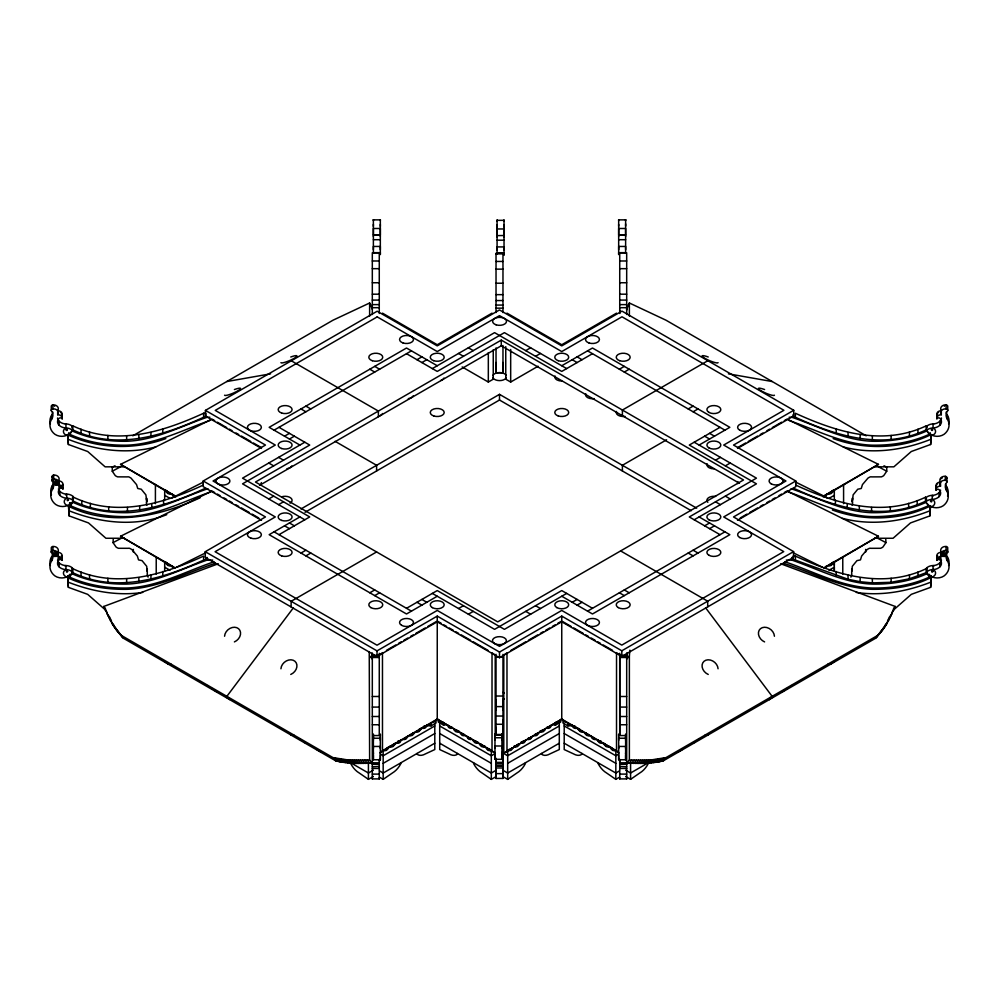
<?xml version="1.0" encoding="UTF-8"?>
<svg xmlns="http://www.w3.org/2000/svg" width="999" height="999" viewBox="0 0 999 999"><rect width="100%" height="100%" fill="white"/><g stroke="black" fill="none" stroke-linecap="round" stroke-linejoin="round"><path stroke-width="1.5" d="M72.452 430.407A11.214 9.153 0 0 1 67.033 435.239L66.871 435.314A10.777 8.804 0 0 1 54.858 434.253A15.647 12.775 0 0 1 51.686 419.105A10.215 8.342 0 0 0 51.286 410.651L51.286 406.643A1.811 1.474 0 0 1 52.897 404.907A4.82 3.934 0 0 1 57.505 406.618A4.82 3.934 0 0 1 57.692 410.751L57.692 414.76A4.258 3.472 0 0 1 62.2 418.631L62.163 418.856A1.898 1.548 0 0 0 58.929 418.406A6.593 5.382 0 0 0 59.078 425.187A9.341 7.63 0 0 0 65.946 427.959A8.766 7.155 0 0 1 72.452 430.407L72.452 426.398A8.766 7.155 0 0 0 65.946 423.951A9.341 7.63 0 0 1 59.078 421.178A6.593 5.382 0 0 1 57.542 417.982M51.686 419.105L51.686 415.097A10.215 8.342 0 0 0 52.835 412.125M51.286 410.651A1.811 1.474 0 0 1 52.897 408.916L52.897 404.907M59.078 425.187L59.078 421.178M62.163 418.856L62.2 414.622A4.258 3.472 0 0 0 57.692 410.751M155.407 503.658L155.419 484.478M156.219 574.1L156.231 556.88M379.27 777.796L379.27 778.92L372.315 778.883L372.315 777.796M372.315 762.387L372.315 763.948L379.27 763.948M373.376 253.334L373.376 252.66L380.332 252.66L380.332 254.483L380.332 236.376M373.376 249.688L373.376 246.453L380.332 246.453L380.332 249.688M373.376 236.501L373.376 224.325M373.376 220.579L373.376 219.693L373.376 226.348M379.27 766.42L372.315 766.745M379.27 760.838L379.27 760.089M380.332 739.01L380.332 759.802L380.332 755.331M380.332 738.636L380.332 734.315L380.332 735.826M380.332 236.501L380.332 224.388M380.332 220.579L380.332 219.693L380.332 226.348M383.166 750.137L383.179 779.357L379.495 777.234M425.512 725.736L431.093 725.861L431.106 723.276M417.095 753.446L417.095 754.233A15.572 8.991 -60 0 0 425.487 753.87L434.79 749.562L434.79 723.151M437.25 622.589L437.25 719.105L495.217 753.196L492.02 750.736L492.02 652.647M494.967 735.139L494.967 733.853L494.967 759.34L494.967 754.869M494.967 752.422L494.967 753.646L491.308 755.756L439.697 725.961L439.697 721.728M494.967 748.101L494.967 746.128M494.967 739.834L494.967 737.237M495.217 734.515L495.217 655.107L493.081 653.471M496.028 759.128L496.028 778.458L502.972 778.421L502.972 745.329M496.028 734.515L496.028 727.422M496.028 710.014L496.028 699.725M502.972 362.487L502.972 372.777L496.028 372.777L496.028 362.487M497.077 250.162L497.077 246.915L504.033 246.928L504.033 250.15M497.077 234.241L497.077 233.279M497.077 227.997L497.077 236.963M497.077 221.054L497.077 220.155L497.077 226.823M497.077 228.821L497.077 224.8M501.923 754.869L501.923 759.302L494.967 759.302M501.923 753.646L501.923 752.422M501.923 748.101L501.923 746.128M501.923 739.834L501.923 733.853L501.923 759.34M525.387 762.799L525.387 763.598A15.572 8.991 -60 0 1 516.982 772.939L507.679 779.37L502.759 776.523L502.772 744.48M502.972 734.515L502.972 727.422M502.972 710.014L502.972 699.725M504.033 236.963L504.033 224.862M504.033 221.054L504.033 220.155L504.033 226.823M507.692 750.124L507.679 779.37M553.059 724.725L555.844 724.787L555.856 722.202M541.595 753.446L541.595 754.233A15.572 8.991 -60 0 0 549.987 753.883L559.29 749.562L559.303 721.728M560.764 719.367L560.764 721.952L555.844 724.787M618.656 752.372L616.52 750.736L616.533 652.647L619.73 655.107L619.73 734.515M618.668 755.331L618.668 759.764L625.624 759.764L625.624 755.331M618.668 754.108L618.668 752.884M618.668 748.563L618.668 746.59M618.668 740.296L618.668 737.699M618.668 735.601L618.668 734.315L618.668 759.802M618.668 236.376L618.668 254.483L618.668 252.66L625.624 252.66L625.624 253.334M618.668 226.074L618.668 219.668L618.668 220.692M626.685 762.537L626.685 778.92L619.73 778.883L619.73 759.602M619.73 313.162L619.73 310.115M625.624 754.108L625.624 752.884M625.624 748.563L625.624 746.59M625.624 740.296L625.624 734.315L625.624 759.802M625.624 253.234L625.624 236.376M625.624 226.074L625.624 219.668L625.624 220.692M626.685 310.115L626.685 308.554M630.581 763.323L630.581 779.345L625.661 776.51M834.315 570.854L834.302 561.563M834.302 499.887L834.315 489.672M937.599 555.681A1.898 1.548 0 0 0 936.887 556.368L936.8 560.252A4.258 3.472 0 0 1 941.308 556.381L941.308 552.36A4.82 3.934 0 0 1 941.495 548.226A4.82 3.934 0 0 1 946.103 546.515A1.811 1.474 0 0 1 947.714 548.264L947.714 552.272A10.215 8.342 0 0 0 947.314 560.726A15.647 12.775 0 0 1 944.142 575.874A10.777 8.804 0 0 1 932.129 576.935L931.967 576.86A11.214 9.153 0 0 1 926.548 572.027L926.548 568.019A8.766 7.155 0 0 1 933.054 565.571A9.341 7.63 0 0 0 939.922 562.787A6.593 5.382 0 0 0 941.433 559.939M926.548 572.027A8.766 7.155 0 0 1 933.054 569.58A9.341 7.63 0 0 0 939.922 566.808L939.922 562.787M947.714 552.272A1.811 1.474 0 0 0 946.103 550.536L946.103 546.515M947.314 560.726L947.314 556.705A10.215 8.342 0 0 1 946.165 553.746M413.549 732.879L414.173 733.453L413.111 734.527A2.235 1.286 -60.1 0 1 412.2 735.401A2.235 1.299 -59.9 0 1 411.288 735.576L410.302 735.876L410.577 734.752M476.56 741.745L477.135 743.256L476.098 743.031A2.235 1.299 59.9 0 1 474.25 741.957L473.251 741.008L473.464 739.76M538.061 732.879L538.686 733.441L537.624 734.527A2.235 1.286 -60.1 0 1 535.776 735.601L534.815 735.876L534.989 734.29M601.073 741.745L601.698 743.094L600.686 743.031A2.235 1.299 59.9 0 1 598.763 741.97L597.764 741.008L597.989 739.76M873.963 466.833L893.88 466.833L911.3 451.511L930.631 444.493L931.393 434.453C901.223 449.3 864.647 450.062 833.154 438.573M874.674 538.261L893.081 538.261L910.489 522.939L929.819 515.921L930.593 505.881C900.424 520.716 863.835 521.478 832.354 509.989M931.218 575.674L930.631 587.337L911.3 594.355L893.88 609.677M930.631 587.337L931.393 577.297C913.311 586.763 892.294 589.41 872.065 589.31C840.796 588.099 812.649 572.664 783.453 563.224M627.197 653.371L626.685 659.09L629.37 655.881L629.882 650.174M852.035 505.194L852.459 504.058A7.73 6.306 0 0 0 852.447 501.598L853.121 494.867L857.766 489.21L861.275 488.486L862.437 484.615L868.044 478.034L870.067 476.935A3.409 2.785 0 0 1 871.752 476.898L881.368 476.86A8.492 6.931 0 0 0 883.753 475.586L886.737 471.216L886.737 467.207L884.003 465.746M166.558 491.121L165.946 491.608L166.945 492.619A2.235 1.299 59.9 0 0 168.831 493.743L169.768 494.093L169.655 493.007M166.571 562.937L165.959 563.498L167.02 564.585A2.235 1.299 59.9 0 0 168.843 565.634L169.78 565.983L169.718 564.959M460.939 732.879L460.314 733.441L461.376 734.527A2.235 1.299 59.9 0 0 463.199 735.576L464.223 735.801L464.011 734.29M585.451 732.879L584.827 733.453L585.889 734.527A2.235 1.286 60.1 0 0 586.8 735.401A2.235 1.299 59.9 0 0 587.712 735.576L588.648 735.926L588.473 734.789M611.238 747.851L610.664 748.463L611.7 749.425A2.235 1.299 59.9 0 0 613.511 750.474L614.46 750.823L614.335 749.737M146.741 498.339L146.553 501.598A7.73 6.306 0 0 0 146.541 504.058L146.965 505.194M417.257 730.893L416.708 732.08L417.669 731.867A2.235 1.286 -60.1 0 0 419.568 730.806L420.591 729.844L420.142 728.795M541.77 730.893L541.221 732.08L542.257 731.855A2.235 1.286 -60.1 0 0 544.08 730.806L545.104 729.832L544.655 728.783M850.911 577.122L851.648 575.474A7.73 6.306 0 0 0 851.648 573.026L852.309 566.296L856.967 560.626L860.476 559.902L861.638 556.031L867.232 549.45L869.255 548.364A3.409 2.785 0 0 1 870.941 548.314L880.569 548.289A8.492 6.931 0 0 0 882.954 547.002L885.938 542.632L885.763 539.098M394.255 743.805L394.817 744.617L393.831 745.629A2.235 1.286 -60 0 1 391.908 746.777L390.909 746.977L391.446 745.791M518.768 743.793L519.305 744.73L518.269 745.704A2.235 1.286 -60.1 0 1 517.37 746.565A2.235 1.299 -59.9 0 1 516.458 746.753L515.422 746.977L515.971 745.791M629.37 655.881L629.37 760.002L626.685 763.211L644.18 763.398L657.879 762.062L663.299 760.826L875.636 638.236L886.038 625.024L895.291 606.48L780.719 563.761M626.685 309.29L629.37 302.997L665.996 320.204L866.22 435.814M403.871 738.761L403.958 739.685L404.77 739.31A2.235 1.286 -60.1 0 0 406.655 738.249L408.017 735.801M936.837 414.835L936.887 414.747A1.898 1.548 0 0 1 937.599 414.073M926.548 430.407A8.766 7.155 0 0 1 933.054 427.959A9.341 7.63 0 0 0 939.922 425.187A6.593 5.382 0 0 0 940.071 418.406A1.898 1.548 0 0 0 936.887 418.756L936.8 414.622A4.258 3.472 0 0 1 941.308 410.751A4.82 3.934 0 0 1 941.495 406.618A4.82 3.934 0 0 1 946.103 404.907A1.811 1.474 0 0 1 947.714 406.643L947.714 410.651A10.215 8.342 0 0 0 947.314 419.105A15.647 12.775 0 0 1 944.142 434.253A10.777 8.804 0 0 1 932.129 435.314L931.967 435.239A11.214 9.153 0 0 1 926.548 430.407L926.548 426.398A8.766 7.155 0 0 1 933.054 423.951A9.341 7.63 0 0 0 939.922 421.178A6.593 5.382 0 0 0 941.458 417.982M885.039 625.374L885.888 623.851M696.303 740.871L693.306 743.131M786.962 688.536L782.692 691.533M790.771 686.338L791.233 685.539M875.636 638.236L886.887 623.626M205.881 417.257L205.881 413.249L203.621 413.249C162.4 432.117 116.196 446.516 72.665 425.786L72.665 429.795L68.806 435.364L67.607 434.453L68.369 444.493L87.7 451.511L105.12 466.833L125.037 466.833M851.722 501.698L852.459 500.049A7.73 6.306 0 0 0 852.559 498.201M554.233 723.788L554.22 724.75L555.157 724.4A2.235 1.299 -59.9 0 0 556.068 724.225A2.235 1.286 -60.1 0 0 556.655 723.751M544.005 729.969L543.693 730.369A1.424 0.824 -60.1 0 1 542.644 730.981L542.332 730.931A1.548 0.887 -59.9 0 0 542.27 729.757M73.264 500.611A8.766 7.155 0 0 0 66.758 498.164A9.341 7.63 0 0 1 59.89 495.379A6.593 5.382 0 0 1 59.74 488.598A1.898 1.548 0 0 1 62.925 488.961L63.012 484.815A4.258 3.472 0 0 0 58.491 480.944A4.82 3.934 0 0 0 58.317 476.81A4.82 3.934 0 0 0 53.696 475.099A1.811 1.474 0 0 0 52.098 476.835L52.098 480.856A10.215 8.342 0 0 1 52.485 489.31A15.647 12.775 0 0 0 55.657 504.445A10.777 8.804 0 0 0 67.67 505.519L67.845 505.444A11.214 9.153 0 0 0 73.264 500.611L73.264 496.59A8.766 7.155 0 0 0 66.758 494.143A9.341 7.63 0 0 1 59.89 491.371A6.593 5.382 0 0 1 58.441 488.873M62.925 488.961L63.012 488.823A4.258 3.472 0 0 0 58.491 484.965A4.82 3.934 0 0 0 58.317 480.819A4.82 3.934 0 0 0 53.696 479.108A1.811 1.474 0 0 0 52.098 480.856M71.953 426.823L72.665 425.786M202.972 485.214C162.55 503.958 116.121 517.619 73.476 497.202L72.752 502.247L69.618 506.78L68.407 505.881L69.181 515.921L88.511 522.939L105.919 538.261L124.326 538.261M73.476 497.202L72.752 502.247C89.86 510.077 108.791 512.962 127.497 512.674C155.944 511.688 181.531 497.727 207.917 488.686M105.12 609.677L87.7 594.355L68.369 587.337L67.607 577.297L68.806 578.209L72.665 572.639L72.665 568.618C116.196 589.348 162.4 574.962 203.621 556.081L203.621 560.102C162.4 578.97 116.196 593.369 72.665 572.639M829.282 564.959L829.22 565.983L830.094 565.634A2.235 1.286 -60.1 0 0 831.98 564.585L833.041 563.498L832.429 562.937M293.406 607.779L226.86 696.34L229.545 699.55M393.369 745.266L393.681 744.867A1.548 0.887 -60.1 0 1 393.681 743.78M557.717 722.901L556.98 723.351M826.273 567.857L825.986 566.495L826.81 565.909M629.07 763.311L631.768 760.114L650.649 760.014L665.996 757.617L878.321 635.039M631.418 763.398L634.103 760.202M633.691 763.461L636.375 760.251M635.913 763.498L638.598 760.289M638.074 763.511L640.759 760.301M640.172 763.498L642.856 760.289M642.207 763.461L644.892 760.264M644.18 763.398L646.877 760.202M646.103 763.323L648.788 760.114M647.964 763.211L650.649 760.014M649.775 763.086L652.459 759.877M651.51 762.924L654.195 759.727M653.196 762.749L655.881 759.54M654.82 762.549L657.504 759.34M656.38 762.312L659.065 759.115M657.879 762.062L660.564 758.865M659.328 761.787L662.012 758.591M660.714 761.488L663.398 758.291M662.037 761.163L664.722 757.966M663.299 760.826L665.996 757.617M772.14 696.34L769.455 699.55L772.14 696.34L705.594 607.779M893.493 608.616L895.291 606.48M892.669 610.589L894.455 608.453M891.832 612.499L893.618 610.364M889.26 617.232L891.945 614.023M888.423 618.968L891.108 615.771M887.574 620.654L890.259 617.457M887.636 621.216L889.422 619.08M886.787 622.789L888.573 620.654M883.353 628.221L886.038 625.024M882.492 629.57L885.176 626.361M880.793 632.08L884.327 627.647M876.498 637.35L882.616 630.044M388.811 746.815L388.112 747.215M833.503 490.072L832.642 490.596M833.491 561.962L832.629 562.487M384.665 749.737L384.49 750.773L385.339 750.511A2.235 1.286 -60.1 0 0 387.3 749.425L388.336 748.463L387.787 747.901M829.345 493.007L829.232 494.093L830.094 493.756A2.235 1.286 -60.1 0 0 831.992 492.694L833.016 491.733L832.442 491.121M508.953 749.387L509.015 750.773L509.927 750.486A2.235 1.286 -60.1 0 0 511.825 749.425L512.737 747.751M395.117 743.244L395.267 743.094A1.948 1.124 -60.1 0 1 395.554 742.744M423.064 727.11C424.7 725.823 421.94 729.52 424.051 728.171A2.235 1.286 -60.1 0 0 426.011 727.085L427.135 724.762M541.133 730.831L540.746 730.981A1.948 1.124 -59.9 0 0 539.935 731.143M574.912 725.911L574.825 725.998A1.548 0.887 59.9 0 0 574.737 727.21L574.425 727.247A1.424 0.824 59.9 0 1 573.364 726.648L573.064 726.248A1.548 0.887 60.1 0 0 573.164 725.798M434.053 721.565L437.25 719.105L492.02 750.736M561.75 622.589L561.75 719.105L503.783 753.196L503.783 655.107L505.919 653.471M379.27 655.107L382.467 652.647L382.48 750.736L380.344 752.372M784.327 420.641L787 419.093L878.471 464.373L823.188 496.903M503.783 753.196L561.75 719.105L616.52 750.736M784.327 492.532L787 490.984L878.471 536.263L824.525 568.019M390.809 745.741L390.422 745.891A1.948 1.124 -59.9 0 0 390.134 745.866M515.334 745.729L515.009 745.878A1.948 1.124 -59.9 0 0 514.135 746.041M401.011 739.76L400.274 741.907A2.235 1.286 -60.1 0 1 398.364 743.044L397.327 743.181L397.939 741.82M525.536 739.76L524.787 741.907A2.235 1.286 -60.1 0 1 522.877 743.044L521.84 743.181L522.452 741.807M522.09 741.745L521.391 742.157A1.948 1.124 -59.9 0 0 521.003 742.157M826.822 494.018L825.611 496.341A2.235 1.286 -60.1 0 1 824.987 497.027M132.78 435.814L333.004 320.204L369.63 302.997L372.315 309.29M261.463 448.426L205.419 416.059L205.419 410.389L377.197 311.213L437.25 345.879L499.5 309.94L561.75 345.879L621.977 311.114L793.743 410.289L793.743 415.959L737.537 448.414M274.076 430.157L411.438 350.849M171.279 498.301L203.009 482.267M492.02 313.149L437.25 344.742L382.48 313.149M261.501 520.329L203.222 486.675L203.222 480.994L265.472 445.054L205.419 410.389M284.528 436.188L289.435 433.354M416.97 359.715L421.878 356.88M289.435 439.023L294.355 436.188M421.878 362.562L426.798 359.715M304.795 442.22L242.545 478.159L309.715 516.945L278.996 534.677M432.33 368.594L494.58 332.642L561.75 371.428L592.482 353.683M501.273 340.11L255.482 482.03L497.727 621.878L743.518 479.97L501.273 340.11L501.273 345.791L259.528 485.364M268.756 498.976L273.676 496.128M525.711 350.624L530.631 347.777M462.175 366.945L488.324 382.043L493.244 379.208L493.244 349.762M278.584 504.645L283.504 501.81M535.539 356.293L540.459 353.459M616.52 313.149L561.75 344.742L506.98 313.149M737.499 520.329L795.778 486.675L795.778 480.994L733.528 516.945L793.581 551.61L793.581 557.292L621.803 656.455L561.75 621.79L499.5 657.729L437.25 621.79L377.023 656.555L205.257 557.38L205.257 551.71L265.472 516.945L203.222 480.994M505.756 346.665L505.756 379.208L510.676 382.043L538.099 366.208M300.974 508.966L499.5 394.343L696.678 508.179M305.02 512.3L499.5 400.025L691.271 510.739M299.887 516.945L269.156 534.677L406.518 613.985L437.25 596.241M561.75 365.746L592.482 348.014L729.844 427.322L699.113 445.054M300.974 553.046L305.881 550.212M619.38 369.218L624.288 366.383M305.881 555.881L310.801 553.046M624.288 372.053L629.208 369.218M376.598 551.947L291.134 601.298L291.134 606.967M707.866 360.701L622.402 410.04L622.402 415.721M369.792 592.782L374.712 589.947M688.199 408.953L693.119 406.118M374.712 595.616L379.62 592.782M693.119 411.788L698.026 408.953M666.595 439.785L622.402 465.297L622.402 470.979M230.419 699.15L226.149 697.215M406.518 608.304L437.25 590.571L504.42 629.345L566.67 593.406M720.004 427.322L689.285 445.054L756.455 483.841L694.205 519.78M205.257 551.71L377.023 650.886L437.25 616.108L499.5 652.06L561.75 616.108L621.803 650.786L793.581 551.61M793.743 410.289L733.528 445.054L795.778 480.994M458.541 608.541L463.461 605.706M715.496 460.189L720.416 457.355M386.476 650.337L395.829 644.942M398.501 643.393L401.173 641.845M403.846 640.309L407.854 637.999M410.527 636.45L413.199 634.914M415.871 633.366L425.224 627.971M427.897 626.423L435.914 621.803M737.562 447.639L745.579 443.019M748.251 441.471L757.604 436.076M760.276 434.528L762.949 432.979M766.957 430.669L769.63 429.133M772.302 427.584L774.974 426.036M775.998 425.449L781.655 422.19M468.369 614.223L473.289 611.376M725.324 465.871L730.244 463.024M572.202 602.272L577.122 599.437M704.645 525.811L709.565 522.976M577.122 605.119L582.03 602.272M709.565 528.646L714.485 525.811M510.988 650.337L525.686 641.845M528.359 640.309L537.712 634.914M540.384 633.366L543.056 631.83M545.729 630.282L549.737 627.971M552.41 626.423L555.069 624.887M557.742 623.339L561.75 621.028M740.234 517.981L746.915 514.123M749.587 512.587L757.604 507.954M760.276 506.418L762.949 504.87M766.957 502.559L769.63 501.011M772.302 499.475L774.974 497.927M778.983 495.616L781.655 494.068M587.562 611.151L724.924 531.843M382.48 750.736L437.25 719.105M795.991 482.267L823.713 495.979L878.471 464.373M380.607 752.422L436.014 720.429L436.014 723.014L431.093 725.861M434.79 725.961L383.166 755.768L380.706 754.345M829.008 498.364L834.315 495.292M383.179 763.336L434.79 733.528M373.339 770.167L368.419 773.014L350.724 762.786L350.724 763.573A15.572 8.991 60 0 0 359.116 772.914L368.419 779.345L373.339 776.51M434.79 743.219L383.179 773.026L379.495 770.891M383.179 779.357L392.482 772.939A15.572 8.991 -60 0 0 400.874 763.586L400.874 762.799M823.713 567.869L878.471 536.263M559.303 725.961L507.679 755.768L502.759 752.921M829.008 570.242L834.315 567.182L834.315 570.217M507.679 763.336L559.29 733.541M496.241 770.192L491.321 773.026L439.71 743.219M473.613 762.799L473.613 763.598A15.572 8.991 60 0 0 482.017 772.939L491.321 779.37L496.241 776.523L496.241 760.501M559.29 743.219L507.679 773.026L502.759 770.192M618.294 754.345L615.821 755.756L564.21 725.961M619.505 770.891L615.821 773.026L564.21 743.219M598.126 762.799L598.126 763.586A15.572 8.991 60 0 0 606.518 772.939L615.821 779.357L619.505 777.234M697.577 740.134L700.124 738.673M630.581 779.345L639.884 772.914A15.572 8.991 -60 0 0 648.276 763.573L648.276 762.786L630.581 773.014L625.661 770.167M678.383 751.748L682.192 749.55M772.851 697.202L768.581 699.138M830.494 663.935L834.302 661.725M146.741 501.023L145.879 494.867L141.234 489.21L137.725 488.486L136.563 484.615L130.956 478.034L128.933 476.935A3.409 2.785 0 0 0 127.248 476.898L117.632 476.86A8.492 6.931 0 0 1 115.247 475.586L112.263 471.216L112.263 467.207L114.997 465.746M112.263 471.216L120.479 466.833M148.089 577.122L147.352 575.474A7.73 6.306 0 0 1 147.352 573.026L146.691 566.296L142.033 560.626L138.524 559.902L137.363 556.031L131.768 549.45L129.745 548.364A3.409 2.785 0 0 0 128.059 548.314L118.431 548.289A8.492 6.931 0 0 1 116.046 547.002L113.062 542.632L121.279 538.261M175.812 496.903L120.529 464.373L212 419.093L214.673 420.641M174.475 568.019L120.529 536.263L212 490.984L214.673 492.532M176.673 567.182L205.794 552.784M486.263 747.751L487.112 749.35A2.235 1.299 59.9 0 0 488.998 750.474L489.985 750.773L490.047 749.387M61.401 555.681A1.898 1.548 0 0 1 62.113 556.368L62.2 560.252A4.258 3.472 0 0 0 57.692 556.381L57.692 552.36A4.82 3.934 0 0 0 57.505 548.226A4.82 3.934 0 0 0 52.897 546.515A1.811 1.474 0 0 0 51.286 548.264L51.286 552.272A10.215 8.342 0 0 1 51.686 560.726A15.647 12.775 0 0 0 54.858 575.874A10.777 8.804 0 0 0 66.871 576.935L67.033 576.86A11.214 9.153 0 0 0 72.452 572.027L72.452 568.019A8.766 7.155 0 0 0 65.946 565.571A9.341 7.63 0 0 1 59.078 562.787A6.593 5.382 0 0 1 57.567 559.939M926.335 425.786L926.335 429.795C882.804 450.524 836.6 436.138 795.379 417.257L795.379 413.249C836.6 432.117 882.804 446.516 926.335 425.786L927.047 426.823M930.194 432.692L930.194 435.364L927.047 430.831C909.952 438.661 891.021 441.546 872.314 441.258C843.868 440.259 818.268 426.311 791.895 417.257M929.482 434.215C911.563 442.42 891.732 445.492 872.127 445.179C842.794 444.193 816.37 429.945 789.198 420.554M796.028 485.214C836.45 503.958 882.879 517.619 925.524 497.202L926.248 502.247C909.14 510.077 890.209 512.962 871.503 512.674C843.056 511.688 817.469 497.727 791.083 488.686M792.307 488.686L794.567 488.686C835.801 507.554 881.992 521.94 925.524 501.223L925.524 497.202M929.382 506.78L928.683 505.631C910.763 513.836 890.933 516.92 871.328 516.595C841.995 515.609 815.571 501.361 788.398 491.97M793.119 560.102L793.119 556.093L795.379 556.081C836.6 574.962 882.804 589.348 926.335 568.618L926.335 572.639L930.194 578.209L930.194 575.524M786.263 560.102L795.379 560.102L848.051 579.27L860.139 581.718L872.364 582.892L891.133 582.28L909.452 578.783L926.335 572.639M927.047 573.676C909.952 581.493 891.021 584.39 872.314 584.09C843.868 583.104 818.268 569.143 791.895 560.102L791.895 557.43M581.106 730.956L580.869 730.968A1.424 0.824 59.9 0 1 579.82 730.369L579.52 729.969A1.548 0.887 60.1 0 0 579.482 728.808M527.984 738.423C530.019 736.713 527.047 740.771 529.283 739.31A2.235 1.286 -60.1 0 0 531.168 738.249L532.042 736.563M72.665 429.795C116.196 450.524 162.4 436.138 203.621 417.257L209.927 417.27M207.105 417.257C180.732 426.311 155.132 440.259 126.686 441.258C107.979 441.546 89.048 438.661 71.953 430.831M209.802 420.554C182.63 429.945 156.206 444.193 126.873 445.179C107.268 445.492 87.437 442.42 69.518 434.215M73.476 501.223C117.008 521.94 163.199 507.554 204.433 488.686L206.693 488.686M210.602 491.97C183.429 501.361 157.005 515.609 127.672 516.595C108.067 516.92 88.237 513.836 70.317 505.631L70.317 502.959M214.111 561.763C185.439 571.453 157.755 586.9 126.873 588.011C107.268 588.336 87.437 585.252 69.518 577.047L69.518 574.375M369.243 651.598L369.63 760.002L372.315 763.211L354.82 763.398L341.121 762.062L335.701 760.826L123.364 638.236L112.962 625.024L103.709 606.48L218.282 563.761M200.275 497.689C159.89 516.458 111.601 526.898 69.618 506.78L69.618 502.772M166.771 514.622C135.352 527.397 99.65 522.902 68.769 510.651L68.769 506.63L69.181 515.921M215.547 563.224C186.351 572.664 158.204 588.099 126.935 589.31C107.068 589.635 86.975 586.513 68.806 578.209L68.806 575.524M165.846 438.573C134.703 450.099 99.126 448.888 68.806 435.364L68.806 432.692M155.757 446.94C126.598 454.62 95.667 450.299 67.969 439.223L67.969 435.214L68.369 444.493M467.008 736.563L467.757 738.174A2.235 1.299 59.9 0 0 469.642 739.297C471.978 740.821 469.018 736.713 471.016 738.423M600.861 740.783L600.724 740.808A1.548 0.887 59.9 0 0 600.536 742.107L600.224 742.145A1.424 0.824 59.9 0 1 599.175 741.545L598.876 741.146A1.548 0.887 60.1 0 0 598.963 740.771M226.86 381.531L270.592 373.826M551.573 724.774L550.524 727.072A2.235 1.286 -60.1 0 1 548.688 728.146C546.278 729.67 549.45 725.499 547.265 727.26A1.948 1.124 -59.9 0 0 546.903 727.247M142.72 592.432C117.358 596.216 91.633 591.358 67.969 582.067L67.969 578.046M168.094 664.073L170.792 663.823M290.996 735.027L293.694 734.777M417.894 730.956L418.131 730.968A1.424 0.824 -60.1 0 0 419.18 730.369L419.48 729.969A1.548 0.887 -60.1 0 1 419.518 728.808M120.679 635.027L333.004 757.617L348.351 760.014L369.63 760.002M438.236 719.367L438.236 721.952L443.156 724.787L445.941 724.725M618.393 752.422L562.986 720.429L562.986 723.014L567.907 725.861L573.488 725.736M373.376 219.867L380.332 219.867M618.668 219.867L625.624 219.867M497.077 220.342L504.033 220.342M373.376 235.04L380.332 235.04M618.668 235.04L625.624 235.04M504.033 235.502L497.077 235.627L497.077 228.958L504.033 228.958L504.033 235.627M373.376 239.71L380.332 239.71M618.668 239.71L625.624 239.71M497.077 240.185L504.033 240.185M496.028 253.871L502.972 253.871M372.315 260.989L379.27 260.989M619.73 260.989L626.685 260.989M496.028 261.451L502.972 261.451M372.315 268.669L379.27 268.669M619.73 268.669L626.685 268.669M496.028 269.131L502.972 269.131M372.315 282.742L379.27 282.742M619.73 282.742L626.685 282.742M496.028 283.216L502.972 283.216M372.315 294.193L379.27 294.193M619.73 294.193L626.685 294.193M496.028 294.655L502.972 294.655M372.315 300.087L379.27 300.087M619.73 300.087L626.685 300.087M496.028 300.549L502.972 300.549M372.315 304.608L379.27 304.608M619.73 304.608L626.685 304.608M496.028 305.07L502.972 305.07M372.315 307.692L379.27 307.692M619.73 307.692L626.685 307.692M496.028 308.154L502.972 308.154M789.073 417.27L795.379 417.257M203.621 560.102L212.737 560.102M372.315 655.481L379.27 655.481M619.73 655.481L626.685 655.481M372.315 656.193L379.27 656.193M619.73 656.193L626.685 656.193M496.028 657.03L502.972 657.03M372.315 657.492L379.27 657.492M619.73 657.492L626.685 657.492M496.028 696.028L502.972 696.028M372.315 696.49L379.27 696.49M619.73 696.49L626.685 696.49M496.028 706.605L502.972 706.605M372.315 707.08L379.27 707.08M619.73 707.08L626.685 707.08M496.028 716.033L502.972 716.033M372.315 716.495L379.27 716.495M619.73 716.495L626.685 716.495M496.028 724.275L502.972 724.275M372.315 724.75L379.27 724.75M619.73 724.75L626.685 724.75M496.028 734.49L502.972 734.49M494.967 735.102L501.923 735.102M373.376 735.564L380.332 735.564M618.668 735.564L625.624 735.564M494.967 737.761L501.923 737.761M373.376 738.236L380.332 738.236M618.668 738.236L625.624 738.236M494.967 745.991L501.923 745.991M373.376 746.453L380.332 746.453M618.668 746.453L625.624 746.453M373.376 755.331L373.376 759.764L380.332 759.764M496.028 762.362L502.972 762.362M372.315 762.824L379.27 762.824M619.73 762.824L626.685 762.824M502.972 654.37L502.972 763.486L496.028 763.486L496.028 758.216M496.028 763.736L502.972 763.736M372.315 764.198L379.27 764.198M619.73 764.198L626.685 764.198M626.685 766.745L619.73 766.42M496.028 767.981L502.972 767.981M372.315 768.443L379.27 768.443M619.73 768.443L626.685 768.443M496.028 773.626L502.972 773.626M372.315 774.1L379.27 774.1M619.73 774.1L626.685 774.1M523.289 742.145L522.976 742.095A1.548 0.887 -59.9 0 0 522.976 741.021M629.37 760.002L631.768 760.114M828.208 663.823L830.906 664.073M705.306 734.777L708.004 735.027M856.28 592.432C881.642 596.216 907.367 591.358 931.031 582.067L931.031 578.046M571.94 724.787L572.989 727.085A2.235 1.299 59.9 0 0 574.812 728.134C577.035 729.67 574.413 725.848 575.936 727.11M447.427 724.774L448.476 727.072A2.235 1.299 59.9 0 0 450.287 728.121C452.709 729.507 449.513 725.561 451.81 727.26A1.948 1.124 59.9 0 1 452.097 727.247M830.556 492.857L830.319 492.844A1.548 0.887 -59.9 0 0 830.331 492.032M398.776 742.145L398.539 742.132A1.548 0.887 -59.9 0 0 398.376 740.896L398.139 740.783M728.408 373.826L772.14 381.531M843.243 446.94C872.402 454.62 903.333 450.299 931.031 439.223L931.031 435.214L930.631 444.493M842.432 518.356C871.603 526.048 902.522 521.715 930.231 510.651L930.231 506.63L929.819 515.921M483.091 745.853L483.541 747.04L482.542 746.753A2.235 1.299 59.9 0 1 481.63 746.565A2.235 1.286 60.1 0 1 480.731 745.704L479.657 744.617L480.232 743.793M784.889 561.763C813.561 571.453 841.245 586.9 872.127 588.011C891.732 588.336 911.563 585.252 929.482 577.047L929.482 574.375M71.953 573.676C89.048 581.493 107.979 584.39 126.686 584.09C155.132 583.104 180.732 569.143 207.105 560.102L207.105 557.43M940.509 482.167A4.258 3.472 0 0 0 935.988 486.038L935.988 490.047A4.258 3.472 0 0 1 940.509 486.176L940.509 482.167A4.82 3.934 0 0 1 940.683 478.034A4.82 3.934 0 0 1 945.304 476.323A1.811 1.474 0 0 1 946.902 478.059L946.902 482.08A10.215 8.342 0 0 0 946.515 490.521A15.647 12.775 0 0 1 943.343 505.669A10.777 8.804 0 0 1 931.33 506.73L931.155 506.655A11.214 9.153 0 0 1 925.736 501.835L925.736 497.814A8.766 7.155 0 0 1 932.242 495.367A9.341 7.63 0 0 0 939.11 492.594A6.593 5.382 0 0 0 940.559 490.084M793.206 552.784L822.327 567.182M610.889 747.215L610.189 746.815M878.521 466.833L886.737 471.216M877.721 538.261L885.938 542.632M587.562 350.849L724.924 430.157M823.713 495.979L827.721 498.301M577.122 356.88L582.03 359.715M709.565 433.354L714.485 436.188M572.202 359.715L577.122 362.562M704.645 436.188L709.565 439.023M566.67 368.594L504.42 332.642L437.25 371.428L406.518 353.683M694.205 442.22L756.455 478.159L689.285 516.945L720.004 534.677M501.273 345.791L739.485 483.316M468.369 347.777L473.289 350.624M725.324 496.128L730.244 498.976M458.541 353.459L463.461 356.293M715.496 501.81L720.416 504.645M437.25 365.746L406.518 348.014L269.156 427.322L299.887 445.054M699.113 516.945L729.844 534.677L592.482 613.985L561.75 596.241M374.712 366.383L379.62 369.218M693.119 550.212L698.026 553.046M369.792 369.218L374.712 372.053M688.199 553.046L693.119 555.881M291.308 360.801L378.384 411.076L378.384 416.745M620.616 550.924L707.692 601.198L707.692 606.88M305.881 406.118L310.801 408.953M624.288 589.947L629.208 592.782M300.974 408.953L305.881 411.788M619.38 592.782L624.288 595.616M335.09 441.321L376.598 465.297L376.598 470.979M278.996 427.322L309.715 445.054L242.545 483.841L304.795 519.78M592.482 608.304L561.75 590.571L494.58 629.345L432.33 593.406M278.584 457.355L283.504 460.189M535.539 605.706L540.459 608.541M217.345 422.19L223.002 425.449M224.026 426.036L226.698 427.584M229.37 429.133L232.043 430.669M236.051 432.979L238.724 434.528M241.396 436.076L250.749 441.471M253.421 443.019L261.438 447.639M563.086 621.803L571.103 626.423M573.776 627.971L583.129 633.366M585.801 634.914L588.473 636.45M591.146 637.999L595.154 640.309M597.827 641.845L600.499 643.393M603.171 644.942L612.524 650.337M268.756 463.024L273.676 465.871M525.711 611.376L530.631 614.223M289.435 522.976L294.355 525.811M421.878 599.437L426.798 602.272M284.528 525.811L289.435 528.646M416.97 602.272L421.878 605.119M217.345 494.068L220.017 495.616M224.026 497.927L226.698 499.475M229.37 501.011L232.043 502.559M236.051 504.87L238.724 506.418M241.396 507.954L249.413 512.587M252.085 514.123L258.766 517.981M437.25 621.028L441.258 623.339M443.931 624.887L446.59 626.423M449.263 627.971L453.271 630.282M455.944 631.83L458.616 633.366M461.288 634.914L470.641 640.309M473.314 641.845L488.012 650.337M274.076 531.843L411.438 611.151M120.529 464.373L175.287 495.979M164.685 495.292L169.992 498.364M564.21 733.528L615.821 763.336M120.529 536.263L175.287 567.869M164.685 567.182L169.992 570.242M439.71 733.541L491.321 763.336M298.888 738.673L301.436 740.147M164.698 661.725L168.506 663.935M216.308 691.533L212.038 688.536M305.706 743.144L302.697 740.883M316.808 749.55L320.617 751.748M172.178 494.018L173.464 496.416A2.235 1.286 60.1 0 0 174.013 497.027M172.19 565.909L172.802 567.944M476.91 741.745L477.609 742.157A1.948 1.124 59.9 0 1 477.997 742.157M608.191 745.741L608.578 745.891A1.948 1.124 59.9 0 1 608.866 745.866M483.666 745.729L483.991 745.878A1.948 1.124 59.9 0 1 484.865 746.041M457.867 730.831L458.254 730.981A1.948 1.124 59.9 0 1 459.065 731.143M590.983 735.801L592.345 738.261M561.75 719.105L564.947 721.565M166.358 490.596L165.497 490.072M166.371 562.487L165.509 561.962M424.088 725.911L424.175 725.998A1.548 0.887 -59.9 0 1 424.263 727.21L424.575 727.247A1.424 0.824 -60.1 0 0 425.624 726.648L425.936 726.248A1.548 0.887 -60.1 0 1 425.836 725.798M603.883 743.244L603.808 743.169A1.948 1.124 60.1 0 0 603.446 742.744M112.113 623.626L123.364 638.236M441.283 722.901L442.02 723.351M607.554 745.791L608.129 746.902L607.067 746.753A2.235 1.299 59.9 0 1 605.207 745.691L604.183 744.617L604.745 743.805M581.743 730.893L582.292 732.08L581.331 731.867A2.235 1.299 59.9 0 1 579.408 730.793L578.371 729.72L578.858 728.795M457.23 730.893L457.779 732.08L456.743 731.855A2.235 1.299 59.9 0 1 454.895 730.793L453.858 729.72L454.345 728.783M369.63 655.881L372.315 659.09L371.803 653.371M367.232 760.114L369.917 763.311M364.897 760.202L367.582 763.398M362.625 760.251L365.309 763.461M360.402 760.289L363.087 763.498M358.241 760.301L360.926 763.511M356.144 760.289L358.828 763.498M354.108 760.264L356.793 763.461M352.123 760.202L354.82 763.398M350.212 760.114L352.897 763.323M348.351 760.014L351.036 763.211M346.541 759.877L349.225 763.086M344.805 759.727L347.49 762.924M343.119 759.54L345.804 762.749M341.496 759.34L344.18 762.549M339.935 759.115L342.62 762.312M338.424 758.865L341.121 762.062M336.988 758.591L339.672 761.787M335.602 758.291L338.286 761.488M334.278 757.966L336.963 761.163M333.004 757.617L335.701 760.826M103.709 606.48L105.507 608.616M104.545 608.453L106.331 610.589M105.382 610.364L107.168 612.499M107.055 614.023L109.74 617.232M107.892 615.771L110.577 618.968M108.741 617.457L111.426 620.654M109.578 619.08L111.364 621.216M110.427 620.654L112.213 622.789M112.962 625.024L115.647 628.221M113.824 626.361L116.508 629.57M114.673 627.647L118.207 632.08M116.384 630.044L122.502 637.35M605.631 745.266L605.319 744.867A1.548 0.887 60.1 0 0 605.319 743.78M487.562 748.988L487.325 748.701A1.548 0.887 60.1 0 0 487.312 747.751M927.06 503.371L928.683 505.631M926.335 429.795L927.047 430.831M925.524 501.223L926.248 502.247M936.887 418.756L936.8 418.631A4.258 3.472 0 0 1 941.308 414.76A4.82 3.934 0 0 1 941.495 410.626A4.82 3.934 0 0 1 946.103 408.916A1.811 1.474 0 0 1 947.714 410.651M454.995 729.969L455.307 730.369A1.424 0.824 59.9 0 0 456.356 730.968L456.668 730.931A1.548 0.887 59.9 0 1 456.73 729.757M444.767 723.788L444.78 724.75L443.843 724.4A2.235 1.299 59.9 0 1 442.932 724.225A2.235 1.286 60.1 0 1 442.345 723.751M147.278 501.698L146.541 500.049A7.73 6.306 0 0 1 146.441 498.201M207.767 685.539L208.229 686.338M113.112 623.851L113.961 625.374M595.129 738.761L595.042 739.685L594.155 739.31A2.235 1.299 59.9 0 1 592.307 738.236M62.163 414.835L62.113 414.747A1.898 1.548 0 0 0 61.401 414.073M62.925 484.94L62.974 485.039A1.898 1.548 0 0 0 62.4 484.39M113.237 539.098L113.062 542.632M67.782 575.674L68.369 587.337M843.581 484.478L843.593 503.658M842.769 556.88L842.781 574.1M567.894 723.276L567.907 725.861M443.144 722.202L443.156 724.787M373.376 759.764L373.376 734.315L373.376 740.296M946.165 412.125A10.215 8.342 0 0 0 947.314 415.097L947.314 419.105M945.454 484.065A10.215 8.342 0 0 0 946.515 486.513L946.515 490.521M946.103 404.907L946.103 408.916M945.304 476.323L945.304 480.332A1.811 1.474 0 0 1 946.902 482.08M941.308 410.751L941.308 414.76M939.922 421.178L939.922 425.187M939.11 492.594L939.11 496.603A9.341 7.63 0 0 1 932.242 499.388A8.766 7.155 0 0 0 925.736 501.835M917.981 429.17L917.981 433.179M917.981 572.002L917.981 576.023M917.169 500.586L917.169 504.595M909.452 431.93L909.452 435.939M909.452 574.762L909.452 578.783M908.64 503.346L908.64 507.355M891.133 435.427L891.133 439.435M891.133 578.259L891.133 582.28M890.321 506.843L890.321 510.864M872.364 436.039L872.364 440.059M872.364 578.883L872.364 582.892M871.565 507.467L871.565 511.476M865.658 549.413L865.658 552.097M860.139 434.865L860.139 438.873M860.139 577.709L860.139 581.718M859.327 506.281L859.327 510.302M852.259 498.339L852.259 501.023M848.051 432.417L848.051 436.426M848.051 575.249L848.051 579.27M847.252 503.833L847.252 507.842M836.225 428.671L836.225 432.679M836.225 571.503L836.225 575.524M835.414 500.087L835.414 504.095M834.315 562.287L834.315 565.322M795.379 556.081L795.379 560.102M793.119 414.585L793.119 417.257M629.37 302.997L629.37 316.146M626.685 314.498L626.685 252.784L619.73 252.784L619.73 313.486M626.685 653.046L626.685 763.948L619.73 763.948L619.73 759.34M626.685 777.796L626.685 778.92M625.624 223.901L625.624 236.501M625.624 249.688L625.624 246.453L618.668 246.453L618.668 249.688M621.803 650.786L621.803 656.455M619.73 653.284L619.73 735.089M619.73 777.796L619.73 778.92M618.668 224.388L618.668 236.501M615.834 750.137L615.821 779.357M581.905 753.446L581.905 754.233A15.572 8.991 60 0 1 573.513 753.87L564.21 749.562L564.21 723.151M561.75 616.108L561.75 621.79M510.676 349.5L510.676 382.043M506.98 652.647L506.98 750.736M504.033 236.838L504.033 254.957L504.033 253.122L497.077 253.122L497.077 254.333L497.077 236.838M502.972 312.55L502.972 253.247L496.028 253.247L496.028 312.55M502.972 345.529L502.972 372.777M502.972 720.054L502.972 726.073M502.972 761.925L502.972 763.486M502.972 777.334L502.972 778.458M499.5 394.343L499.5 400.025M499.5 652.06L499.5 657.729M496.028 347.939L496.028 372.777M496.028 654.295L496.028 735.426M496.028 777.334L496.028 778.458M491.308 750.124L491.321 779.37M488.324 352.61L488.324 382.043M457.405 753.446L457.405 754.233A15.572 8.991 60 0 1 449.013 753.883L439.71 749.562L439.71 725.961M437.25 616.108L437.25 621.79M380.332 737.699L380.332 740.296M380.332 746.59L380.332 748.563M380.332 752.659L380.332 754.108M379.27 313.486L379.27 252.784L372.315 252.784L372.315 314.498M379.27 653.284L379.27 735.089M379.27 759.34L379.27 778.92M377.023 650.886L377.023 656.555M373.376 236.376L373.376 253.234M373.376 746.59L373.376 748.563M373.376 752.659L373.376 754.108M372.315 653.046L372.315 778.92M369.63 302.997L369.63 316.146M368.419 763.323L368.419 779.345M205.881 557.43L205.881 560.102M203.621 413.249L203.621 417.257M164.685 489.672L164.698 499.887M164.698 561.563L164.685 570.854M163.586 500.087L163.586 504.095M162.775 428.671L162.775 432.679M162.775 571.503L162.775 575.524M151.748 503.833L151.748 507.842M150.949 432.417L150.949 436.426M150.949 575.249L150.949 579.27M139.673 506.281L139.673 510.302M138.861 434.865L138.861 438.873M138.861 577.709L138.861 581.718M133.342 549.413L133.342 552.097M127.435 507.467L127.435 511.476M126.636 436.039L126.636 440.059M126.636 578.883L126.636 582.892M108.679 506.843L108.679 510.864M107.867 435.427L107.867 439.435M107.867 578.259L107.867 582.28M90.36 503.346L90.36 507.355M89.548 431.93L89.548 435.939M89.548 574.762L89.548 578.783M81.831 500.586L81.831 504.595M81.019 429.17L81.019 433.179M81.019 572.002L81.019 576.023M59.89 491.371L59.89 495.379M59.078 562.787L59.078 566.808A9.341 7.63 0 0 0 65.946 569.58A8.766 7.155 0 0 1 72.452 572.027M58.491 480.944L58.491 484.965M53.696 475.099L53.696 479.108M52.897 546.515L52.897 550.536A1.811 1.474 0 0 0 51.286 552.272M53.546 482.842A10.215 8.342 0 0 1 52.485 485.289L52.485 489.31M52.835 553.746A10.215 8.342 0 0 1 51.686 556.705L51.686 560.726M764.597 641.907A8.691 6.943 40 0 1 758.491 632.28A8.691 6.943 40 0 1 766.757 627.509A8.691 6.943 40 0 1 774.437 636.238M708.241 674.45A8.691 6.943 40 0 1 702.122 664.822A8.691 6.943 40 0 1 710.389 660.052A8.691 6.943 40 0 1 718.069 668.781M168.669 492.032A1.548 0.887 59.9 0 0 168.756 492.819L168.444 492.857A1.424 0.824 59.9 0 1 167.395 492.257L167.095 491.858A1.548 0.887 60.1 0 0 167.158 491.021M174.301 496.403A1.424 0.824 60.1 0 1 173.851 495.979L173.539 495.579A1.548 0.887 60.1 0 0 173.639 494.98M280.931 668.781A8.691 6.943 -40 0 1 288.611 660.052A8.691 6.943 -40 0 1 296.878 664.822A8.691 6.943 -40 0 1 290.759 674.45M224.563 636.238A8.691 6.943 -40 0 1 232.243 627.509A8.691 6.943 -40 0 1 240.509 632.28A8.691 6.943 -40 0 1 234.403 641.907M830.556 492.869A1.424 0.824 -60.1 0 0 831.593 492.257L831.905 491.858A1.548 0.887 -60.1 0 1 831.842 491.021M824.699 496.403A1.424 0.824 -60.1 0 0 825.149 495.979L825.461 495.579A1.548 0.887 -60.1 0 1 825.361 494.98M587.562 733.741A1.548 0.887 59.9 0 0 587.637 734.652L587.424 734.677A1.424 0.824 59.9 0 1 586.263 734.09L585.963 733.691A1.548 0.887 60.1 0 0 586.013 732.779M611.838 747.751A1.548 0.887 60.1 0 1 611.763 748.588L612.087 749A1.424 0.824 59.9 0 0 613.124 749.6L613.436 749.55A1.548 0.887 59.9 0 1 613.349 748.775M605.619 745.266A1.424 0.824 59.9 0 0 606.668 745.866L606.992 745.828A1.548 0.887 59.9 0 1 606.893 745.054M593.98 737.737A1.548 0.887 59.9 0 0 594.093 738.373L593.768 738.423A1.424 0.824 59.9 0 1 592.719 737.811L592.419 737.412A1.548 0.887 60.1 0 0 592.507 736.738M577.547 727.747A1.948 1.124 60.1 0 1 577.922 728.196M524.55 740.771A1.548 0.887 -60.1 0 0 524.65 741.133L524.338 741.545A1.424 0.824 -60.1 0 1 523.289 742.145M531.006 736.738A1.548 0.887 -60.1 0 0 531.106 737.412L530.781 737.824A1.424 0.824 -60.1 0 1 529.732 738.423L529.433 738.373A1.548 0.887 -59.9 0 0 529.532 737.737M548.876 726.797A1.548 0.887 -59.9 0 1 548.776 727.197L549.1 727.247A1.424 0.824 -60.1 0 0 550.137 726.648L550.449 726.236A1.548 0.887 -60.1 0 1 550.349 725.798M510.164 748.775A1.548 0.887 -59.9 0 1 510.077 749.55L510.389 749.587A1.424 0.824 -60.1 0 0 511.438 748.988L511.75 748.588A1.548 0.887 -60.1 0 1 511.688 747.751M516.533 744.742A1.548 0.887 -59.9 0 1 516.52 745.828L516.845 745.866A1.424 0.824 -60.1 0 0 517.882 745.266L518.194 744.867A1.548 0.887 -60.1 0 1 518.194 743.78M537.499 732.766A1.548 0.887 -60.1 0 0 537.549 733.678L537.237 734.09A1.424 0.824 -60.1 0 1 536.188 734.702L535.889 734.652A1.548 0.887 -59.9 0 0 535.951 733.741M831.842 562.912A1.548 0.887 -60.1 0 0 831.905 563.736L831.593 564.148A1.424 0.824 -60.1 0 1 830.544 564.76L830.319 564.735A1.548 0.887 -59.9 0 0 830.331 563.923M851.648 569.005A7.73 6.306 0 0 1 851.648 571.465M946.515 486.513A15.647 12.775 0 0 1 947.551 496.116M946.577 478.509A10.215 8.342 0 0 1 946.902 478.059M937.212 484.04A3.546 2.897 0 0 1 937.574 483.828M940.921 478.871A6.668 5.445 0 0 1 941.008 478.533M942.169 478.084A7.592 6.206 0 0 1 942.332 477.722M926.66 499.313A11.214 9.153 0 0 1 925.736 497.814M933.266 495.991A4.945 4.033 0 0 0 932.242 495.367L932.242 499.388A4.945 4.033 0 0 1 934.727 503.309A4.945 4.033 0 0 1 931.33 506.73M936.6 485.614A1.898 1.548 0 0 0 936.075 486.163L936.075 490.184A1.898 1.548 0 0 1 939.26 489.822A6.593 5.382 0 0 1 939.11 496.603M940.509 486.176A4.82 3.934 0 0 1 940.683 482.042A4.82 3.934 0 0 1 945.304 480.332M947.314 415.097A15.647 12.775 0 0 1 948.625 423.901M937.686 412.862A3.546 2.897 0 0 1 938.561 412.325M944.317 406.281A9.378 7.655 0 0 1 944.554 405.856M926.822 426.91A11.214 9.153 0 0 1 926.548 426.398M933.578 424.238A4.945 4.033 0 0 0 933.054 423.951L933.054 427.959A4.945 4.033 0 0 1 935.539 431.88A4.945 4.033 0 0 1 932.129 435.314M707.841 502.322A6.956 4.008 0 0 1 708.353 497.864A6.956 4.008 0 0 1 715.659 496.428M737.874 483.603A6.956 4.008 0 0 1 737.874 481.53M713.86 468.843A6.956 4.008 0 0 1 707.155 463.798M413.236 395.791A6.956 4.008 0 0 1 408.316 398.626M382.517 413.524A6.956 4.008 0 0 1 379.27 415.971M506.281 377.622A6.956 4.008 0 0 1 499.562 380.607A6.956 4.008 0 0 1 492.857 377.622M492.857 375.549A6.956 4.008 0 0 1 499.562 372.577A6.956 4.008 0 0 1 506.281 375.549M594.28 398.626A6.956 4.008 0 0 1 585.764 393.718M624.999 416.371A6.956 4.008 0 0 1 616.483 411.451M561.75 381.031A6.956 4.008 0 0 1 555.044 375.974M443.956 378.047A6.956 4.008 0 0 1 440.721 380.494M626.685 656.543A6.956 4.008 0 0 1 628.121 657.18M504.345 698.751A6.956 4.008 0 0 1 502.909 699.387M502.909 692.444A6.956 4.008 0 0 1 504.345 693.081M370.879 657.18A6.956 4.008 0 0 1 372.315 656.543M281.656 496.828A6.956 4.008 0 0 1 290.647 497.864A6.956 4.008 0 0 1 290.047 503.146M261.363 482.567A6.956 4.008 0 0 1 260.427 484.577M291.845 465.871A6.956 4.008 0 0 1 286.938 468.706M147.352 571.465A7.73 6.306 0 0 1 147.352 569.005M67.67 505.519A4.945 4.033 0 0 1 64.273 502.085A4.945 4.033 0 0 1 66.758 498.164L66.758 494.143A4.945 4.033 0 0 0 65.522 494.955M55.257 480.069A9.378 7.655 0 0 1 55.956 485.052M56.668 480.519A7.592 6.206 0 0 1 56.718 485.039M58.829 487.362A3.259 2.66 0 0 1 62.325 487.837M57.992 481.318A6.668 5.445 0 0 1 57.53 485.014M58.879 486.263A3.546 2.897 0 0 1 62.125 487.075M53.109 480.307A7.642 6.231 0 0 1 55.095 485.127M73.264 496.59A11.214 9.153 0 0 1 72.34 498.089M52.098 476.835A10.215 8.342 0 0 1 52.423 477.285M51.449 494.905A15.647 12.775 0 0 1 52.485 485.289M52.897 550.536A4.82 3.934 0 0 1 57.505 552.247A4.82 3.934 0 0 1 57.692 556.381M66.871 576.935A4.945 4.033 0 0 1 63.461 573.501A4.945 4.033 0 0 1 65.946 569.58L65.946 565.571A4.945 4.033 0 0 0 65.172 566.008M54.446 551.485A9.378 7.655 0 0 1 55.145 556.468M55.869 551.935A7.592 6.206 0 0 1 55.919 556.455M58.017 558.778A3.259 2.66 0 0 1 61.513 559.253M57.193 552.747A6.668 5.445 0 0 1 56.718 556.431M58.079 557.679A3.546 2.897 0 0 1 61.314 558.491M52.31 551.735A7.642 6.231 0 0 1 54.283 556.555M59.078 566.808A6.593 5.382 0 0 1 58.929 560.014A1.898 1.548 0 0 1 62.113 560.377L62.2 556.231A4.258 3.472 0 0 0 57.692 552.36M72.452 568.019A11.214 9.153 0 0 1 71.878 569.03M50.375 565.521A15.647 12.775 0 0 1 51.686 556.705M234.403 389.535A8.691 1.461 -23.1 0 1 240.509 388.761A8.691 1.461 -23.1 0 1 232.243 393.544A8.691 1.461 -23.1 0 1 224.563 395.204M290.759 356.993A8.691 1.461 -23.1 0 1 296.878 356.218A8.691 1.461 -23.1 0 1 288.611 361.001A8.691 1.461 -23.1 0 1 280.931 362.662M167.158 562.912A1.548 0.887 60.1 0 1 167.095 563.736L167.407 564.148A1.424 0.824 59.9 0 0 168.444 564.747L168.756 564.71A1.548 0.887 59.9 0 1 168.669 563.923M476.024 741.021A1.548 0.887 59.9 0 0 476.024 742.095L475.824 742.132A1.424 0.824 59.9 0 1 474.662 741.533L474.35 741.133A1.548 0.887 60.1 0 0 474.45 740.771M467.994 736.738A1.548 0.887 60.1 0 1 467.894 737.412L468.219 737.824A1.424 0.824 59.9 0 0 469.255 738.423L469.567 738.373A1.548 0.887 59.9 0 1 469.468 737.737M450.124 726.797A1.548 0.887 59.9 0 0 450.224 727.197L449.9 727.247A1.424 0.824 59.9 0 1 448.851 726.635L448.626 726.348A1.548 0.887 60.1 0 0 448.651 725.798M488.836 748.775A1.548 0.887 59.9 0 0 488.923 749.55L488.611 749.587A1.424 0.824 59.9 0 1 487.562 748.988M482.467 744.742A1.548 0.887 59.9 0 0 482.48 745.828L482.155 745.866A1.424 0.824 59.9 0 1 481.106 745.266L480.806 744.867A1.548 0.887 60.1 0 0 480.806 743.78M461.501 732.766A1.548 0.887 60.1 0 1 461.451 733.678L461.763 734.09A1.424 0.824 59.9 0 0 462.799 734.69L463.111 734.652A1.548 0.887 59.9 0 1 463.049 733.741M411.438 733.741A1.548 0.887 -59.9 0 1 411.363 734.652L411.675 734.702A1.424 0.824 -60.1 0 0 412.724 734.09L413.037 733.691A1.548 0.887 -60.1 0 1 412.987 732.779M387.162 747.751A1.548 0.887 -60.1 0 0 387.237 748.588L386.913 749A1.424 0.824 -60.1 0 1 385.864 749.6L385.564 749.55A1.548 0.887 -59.9 0 0 385.651 748.775M393.369 745.266A1.424 0.824 -60.1 0 1 392.32 745.878L392.008 745.828A1.548 0.887 -59.9 0 0 392.108 745.054M400.037 740.771A1.548 0.887 -60.1 0 0 400.137 741.133L399.825 741.545A1.424 0.824 -60.1 0 1 398.776 742.157M405.02 737.737A1.548 0.887 -59.9 0 1 404.907 738.373L405.232 738.423A1.424 0.824 -60.1 0 0 406.268 737.824L406.581 737.412A1.548 0.887 -60.1 0 1 406.493 736.738M421.079 728.196A1.948 1.124 -60.1 0 1 421.453 727.747M718.069 362.662A8.691 1.461 23.1 0 1 710.389 361.001A8.691 1.461 23.1 0 1 702.122 356.218A8.691 1.461 23.1 0 1 708.241 356.993M774.437 395.204A8.691 1.461 23.1 0 1 766.757 393.544A8.691 1.461 23.1 0 1 758.491 388.761A8.691 1.461 23.1 0 1 764.597 389.535M50.375 423.901A15.647 12.775 0 0 1 51.686 415.097M60.44 412.325A3.546 2.897 0 0 1 61.314 412.862M54.446 405.856A9.378 7.655 0 0 1 54.683 406.281M72.452 426.398A11.214 9.153 0 0 1 72.178 426.91M65.422 424.238A4.945 4.033 0 0 1 65.946 423.951L65.946 427.959A4.945 4.033 0 0 0 63.461 431.88A4.945 4.033 0 0 0 66.871 435.314M52.897 408.916A4.82 3.934 0 0 1 57.505 410.626A4.82 3.934 0 0 1 57.692 414.76M941.308 556.381A4.82 3.934 0 0 1 941.495 552.247A4.82 3.934 0 0 1 946.103 550.536M932.129 576.935A4.945 4.033 0 0 0 935.539 573.501A4.945 4.033 0 0 0 933.054 569.58L933.054 565.571A4.945 4.033 0 0 1 933.828 566.008M943.855 556.468A9.378 7.655 0 0 1 944.554 551.485M943.081 556.455A7.592 6.206 0 0 1 943.131 551.935M937.487 559.253A3.259 2.66 0 0 1 940.983 558.778M942.282 556.431A6.668 5.445 0 0 1 941.807 552.747M937.686 558.491A3.546 2.897 0 0 1 940.921 557.679M944.717 556.555A7.642 6.231 0 0 1 946.69 551.735M939.922 566.808A6.593 5.382 0 0 0 940.071 560.014A1.898 1.548 0 0 0 936.887 560.377L936.8 556.231A4.258 3.472 0 0 1 941.308 552.36M927.122 569.03A11.214 9.153 0 0 1 926.548 568.019M947.314 556.705A15.647 12.775 0 0 1 948.625 565.521M496.028 766.208L502.972 766.021L496.028 766.283M618.668 228.484L618.668 235.165L625.624 235.165L625.624 228.484L618.668 228.484M66.109 429.857C67.445 432.13 68.169 427.809 66.109 429.857M68.456 500.062C66.708 502.31 66.833 497.952 68.456 500.062M67.645 571.49C65.984 573.713 65.984 569.38 67.645 571.49M932.891 571.465C931.243 573.738 931.18 569.393 932.891 571.465M931.368 429.782C932.342 432.117 933.703 428.084 931.393 429.707M930.556 501.211C931.705 503.558 932.829 499.275 930.556 501.211M377.197 316.883L215.247 410.389L275.299 445.054L213.049 480.994L275.299 516.945L215.085 551.71L377.023 645.204L437.25 610.439L499.5 646.378L561.75 610.439L621.803 645.104L783.753 551.61L723.701 516.945L785.951 480.994L723.701 445.054L783.915 410.289L621.977 316.795L561.75 351.561L499.5 315.622L437.25 351.561L377.197 316.883M380.332 228.484L373.376 228.484L373.376 235.165L380.332 235.165L380.332 228.484M433.766 415.971A6.956 4.008 0 0 0 444.193 412.487A6.956 4.008 0 0 0 433.766 409.016A6.956 4.008 0 0 0 433.766 415.971M558.279 415.971A6.956 4.008 0 0 0 568.706 412.487A6.956 4.008 0 0 0 558.279 409.016A6.956 4.008 0 0 0 558.279 415.971M496.091 324.812A6.956 4.008 0 0 0 506.518 321.328A6.956 4.008 0 0 0 496.091 317.857A6.956 4.008 0 0 0 496.091 324.812M403.047 342.969A6.956 4.008 0 0 0 413.474 339.498A6.956 4.008 0 0 0 403.047 336.026A6.956 4.008 0 0 0 403.047 342.969M433.766 360.714A6.956 4.008 0 0 0 444.193 357.242A6.956 4.008 0 0 0 433.766 353.758A6.956 4.008 0 0 0 433.766 360.714M372.315 360.714A6.956 4.008 0 0 0 382.742 357.242A6.956 4.008 0 0 0 372.315 353.758A6.956 4.008 0 0 0 372.315 360.714M558.279 360.714A6.956 4.008 0 0 0 568.706 357.242A6.956 4.008 0 0 0 558.279 353.758A6.956 4.008 0 0 0 558.279 360.714M619.73 360.714A6.956 4.008 0 0 0 630.157 357.242A6.956 4.008 0 0 0 619.73 353.758A6.956 4.008 0 0 0 619.73 360.714M588.998 342.969A6.956 4.008 0 0 0 599.437 339.498A6.956 4.008 0 0 0 588.998 336.026A6.956 4.008 0 0 0 588.998 342.969M219.468 484.515A6.956 4.008 0 0 0 229.907 481.043A6.956 4.008 0 0 0 219.468 477.559A6.956 4.008 0 0 0 219.468 484.515M250.936 430.794A6.956 4.008 0 0 0 261.363 427.322A6.956 4.008 0 0 0 250.936 423.838A6.956 4.008 0 0 0 250.936 430.794M281.656 448.526A6.956 4.008 0 0 0 292.083 445.054A6.956 4.008 0 0 0 281.656 441.583A6.956 4.008 0 0 0 281.656 448.526M281.656 413.049A6.956 4.008 0 0 0 292.083 409.578A6.956 4.008 0 0 0 281.656 406.106A6.956 4.008 0 0 0 281.656 413.049M281.656 520.417A6.956 4.008 0 0 0 292.083 516.945A6.956 4.008 0 0 0 281.656 513.461A6.956 4.008 0 0 0 281.656 520.417M281.656 555.894A6.956 4.008 0 0 0 292.083 552.422A6.956 4.008 0 0 0 281.656 548.938A6.956 4.008 0 0 0 281.656 555.894M250.936 538.161A6.956 4.008 0 0 0 261.363 534.677A6.956 4.008 0 0 0 250.936 531.206A6.956 4.008 0 0 0 250.936 538.161M494.517 643.506A6.956 4.008 0 0 0 506.143 641.708A6.956 4.008 0 0 0 497.627 636.788A6.956 4.008 0 0 0 494.517 643.506M587.562 625.337A6.956 4.008 0 0 0 599.2 623.538A6.956 4.008 0 0 0 590.684 618.618A6.956 4.008 0 0 0 587.562 625.337M556.843 607.604A6.956 4.008 0 0 0 568.468 605.794A6.956 4.008 0 0 0 559.952 600.886A6.956 4.008 0 0 0 556.843 607.604M618.294 607.604A6.956 4.008 0 0 0 629.919 605.794A6.956 4.008 0 0 0 621.403 600.886A6.956 4.008 0 0 0 618.294 607.604M432.33 607.604A6.956 4.008 0 0 0 443.956 605.794A6.956 4.008 0 0 0 435.452 600.886A6.956 4.008 0 0 0 432.33 607.604M370.879 607.604A6.956 4.008 0 0 0 382.517 605.794A6.956 4.008 0 0 0 374.001 600.886A6.956 4.008 0 0 0 370.879 607.604M401.61 625.337A6.956 4.008 0 0 0 413.236 623.538A6.956 4.008 0 0 0 404.72 618.618A6.956 4.008 0 0 0 401.61 625.337M771.141 483.803A6.956 4.008 0 0 0 782.766 481.993A6.956 4.008 0 0 0 774.25 477.085A6.956 4.008 0 0 0 771.141 483.803M739.672 537.512A6.956 4.008 0 0 0 751.298 535.714A6.956 4.008 0 0 0 742.794 530.806A6.956 4.008 0 0 0 739.672 537.512M708.953 519.78A6.956 4.008 0 0 0 720.579 517.981A6.956 4.008 0 0 0 712.062 513.061A6.956 4.008 0 0 0 708.953 519.78M708.953 555.257A6.956 4.008 0 0 0 720.579 553.458A6.956 4.008 0 0 0 712.062 548.538A6.956 4.008 0 0 0 708.953 555.257M708.953 447.889A6.956 4.008 0 0 0 720.579 446.091A6.956 4.008 0 0 0 712.062 441.183A6.956 4.008 0 0 0 708.953 447.889M708.953 412.412A6.956 4.008 0 0 0 720.579 410.614A6.956 4.008 0 0 0 712.062 405.706A6.956 4.008 0 0 0 708.953 412.412M739.672 430.157A6.956 4.008 0 0 0 751.298 428.359A6.956 4.008 0 0 0 742.794 423.439A6.956 4.008 0 0 0 739.672 430.157"/></g></svg>
